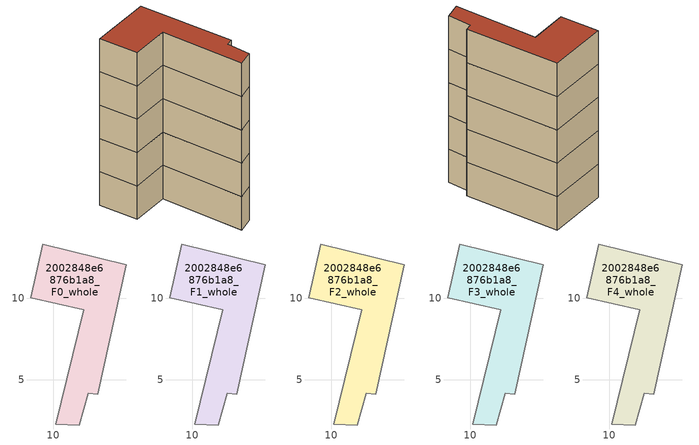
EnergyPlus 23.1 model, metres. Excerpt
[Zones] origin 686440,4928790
2002848e6876b1a8_F0_whole
 floor ground (EU_floor_Construction): 14.5,12.05 12.74,4.12 12.16,4.17 11.59,2.23 10.17,2.27 11.87,9.29 8.62,10.05 9.36,13.34 z0
 wall adiabatic (EU_wall_Construction): 14.5,12.05 9.36,13.34 8.62,10.05 11.87,9.29 10.17,2.27 11.59,2.23 12.16,4.17 12.74,4.12 14.5,12.05 z0:3
2002848e6876b1a8_F1_whole
 floor to 2002848e6876b1a8_F0_whole (EU_floor_Construction): 14.5,12.05 12.74,4.12 12.16,4.17 11.59,2.23 10.17,2.27 11.87,9.29 8.62,10.05 9.36,13.34 z3
 wall adiabatic (EU_wall_Construction): 14.5,12.05 9.36,13.34 8.62,10.05 11.87,9.29 10.17,2.27 11.59,2.23 12.16,4.17 12.74,4.12 14.5,12.05 z3:6
2002848e6876b1a8_F2_whole
 floor to 2002848e6876b1a8_F1_whole (EU_floor_Construction): 14.5,12.05 12.74,4.12 12.16,4.17 11.59,2.23 10.17,2.27 11.87,9.29 8.62,10.05 9.36,13.34 z6
 wall adiabatic (EU_wall_Construction): 14.5,12.05 9.36,13.34 8.62,10.05 11.87,9.29 10.17,2.27 11.59,2.23 12.16,4.17 12.74,4.12 14.5,12.05 z6:9
2002848e6876b1a8_F3_whole
 floor to 2002848e6876b1a8_F2_whole (EU_floor_Construction): 14.5,12.05 12.74,4.12 12.16,4.17 11.59,2.23 10.17,2.27 11.87,9.29 8.62,10.05 9.36,13.34 z9
 wall adiabatic (EU_wall_Construction): 14.5,12.05 9.36,13.34 8.62,10.05 11.87,9.29 10.17,2.27 11.59,2.23 12.16,4.17 12.74,4.12 14.5,12.05 z9:12
2002848e6876b1a8_F4_whole
 floor to 2002848e6876b1a8_F3_whole (EU_floor_Construction): 14.5,12.05 12.74,4.12 12.16,4.17 11.59,2.23 10.17,2.27 11.87,9.29 8.62,10.05 9.36,13.34 z12
 wall adiabatic (EU_wall_Construction): 14.5,12.05 9.36,13.34 8.62,10.05 11.87,9.29 10.17,2.27 11.59,2.23 12.16,4.17 12.74,4.12 14.5,12.05 z12:15
 roof outside (EU_roof_Construction): 12.74,4.12 14.5,12.05 9.36,13.34 8.62,10.05 11.87,9.29 10.17,2.27 11.59,2.23 12.16,4.17 z15
[Building]
EU S2 Campaign: North Axis=0; Terrain=City; Solar Distribution=FullExterior
[Site:Location]
Bologna: Latitude=44.5; Longitude=11.25; Time Zone=1; Elevation=37
[SizingPeriod:WeatherFileDays]
AnnualSizingPeriod: Begin Month=1; Begin Day of Month=1; End Month=12; End Day of Month=31; Day of Week for Start Day=Monday; Use Weather File Daylight Saving Period=No; Use Weather File Rain and Snow Indicators=No
[MATERIAL]
EU_InternalMass_Material: Roughness=MediumRough; Thickness=0.1; Conductivity=1; Density=1800; Specific Heat=900; Thermal Absorptance=0.9; Solar Absorptance=0.7; Visible Absorptance=0.7
[MATERIAL:NOMASS] Roughness=MediumRough; Thermal Absorptance=0.9; Solar Absorptance=0.7; Visible Absorptance=0.7
Name | Thermal Resistance
EU_wall_NoMass | 0.905828
EU_roof_NoMass | 0.37593
EU_floor_NoMass | 0.67114
[CONSTRUCTION]
EU_wall_Construction: EU_wall_NoMass
EU_roof_Construction: EU_roof_NoMass
EU_floor_Construction: EU_floor_NoMass
EU_InternalMass_Construction: EU_InternalMass_Material
[ZONE] Type=1; Multiplier=1; Ceiling Height=autocalculate; Floor Area=autocalculate; Part of Total Floor Area=Yes
Name | Volume
2002848e6876b1a8_F0_whole | 91.9468
2002848e6876b1a8_F1_whole; 2002848e6876b1a8_F2_whole; 2002848e6876b1a8_F3_whole; 2002848e6876b1a8_F4_whole | 91.9482
[INTERNALMASS] Construction=EU_InternalMass_Construction; Surface Area=30.6489
Name | Zone or ZoneList
2002848e6876b1a8_F0_whole_EU_InternalMass | 2002848e6876b1a8_F0_whole
2002848e6876b1a8_F1_whole_EU_InternalMass | 2002848e6876b1a8_F1_whole
2002848e6876b1a8_F2_whole_EU_InternalMass | 2002848e6876b1a8_F2_whole
2002848e6876b1a8_F3_whole_EU_InternalMass | 2002848e6876b1a8_F3_whole
2002848e6876b1a8_F4_whole_EU_InternalMass | 2002848e6876b1a8_F4_whole
[OTHEREQUIPMENT] Fuel Type=Electricity; Design Level Calculation Method=Watts/Area; Power per Zone Floor Area=1; Fraction Latent=0; Fraction Radiant=0; Fraction Lost=0; Carbon Dioxide Generation Rate=0; EndUse Subcategory=EU_Step8_InternalGains
Name | Zone or ZoneList or Space or SpaceList | Schedule
EU_Step8_InternalGain_2002848e6876b1a8_F0_whole_f000 | 2002848e6876b1a8_F0_whole | EU_Step8_GainSchedule_2002848e6876b1a8_F0_whole_f000
EU_Step8_InternalGain_2002848e6876b1a8_F1_whole_f000 | 2002848e6876b1a8_F1_whole | EU_Step8_GainSchedule_2002848e6876b1a8_F1_whole_f000
EU_Step8_InternalGain_2002848e6876b1a8_F2_whole_f000 | 2002848e6876b1a8_F2_whole | EU_Step8_GainSchedule_2002848e6876b1a8_F2_whole_f000
EU_Step8_InternalGain_2002848e6876b1a8_F3_whole_f000 | 2002848e6876b1a8_F3_whole | EU_Step8_GainSchedule_2002848e6876b1a8_F3_whole_f000
EU_Step8_InternalGain_2002848e6876b1a8_F4_whole_f000 | 2002848e6876b1a8_F4_whole | EU_Step8_GainSchedule_2002848e6876b1a8_F4_whole_f000
[ZONEVENTILATION:DESIGNFLOWRATE] Schedule=EU_AlwaysOn; Design Flow Rate Calculation Method=AirChanges/Hour; Air Changes per Hour=0.73129; Ventilation Type=Natural; Fan Pressure Rise=0; Fan Total Efficiency=1; Constant Term Coefficient=1; Temperature Term Coefficient=0; Velocity Term Coefficient=0; Velocity Squared Term Coefficient=0; Minimum Indoor Temperature=-100; Maximum Indoor Temperature=100; Delta Temperature=-100; Minimum Outdoor Temperature=-100; Maximum Outdoor Temperature=100; Maximum Wind Speed=40
Name | Zone or ZoneList or Space or SpaceList
EU_ConstantAir_2002848e6876b1a8_F0_whole | 2002848e6876b1a8_F0_whole
EU_ConstantAir_2002848e6876b1a8_F1_whole | 2002848e6876b1a8_F1_whole
EU_ConstantAir_2002848e6876b1a8_F2_whole | 2002848e6876b1a8_F2_whole
EU_ConstantAir_2002848e6876b1a8_F3_whole | 2002848e6876b1a8_F3_whole
EU_ConstantAir_2002848e6876b1a8_F4_whole | 2002848e6876b1a8_F4_whole
[HVACTEMPLATE:THERMOSTAT] Constant Heating Setpoint=20; Constant Cooling Setpoint=50
EU_HeatOnly_2002848e6876b1a8_F0_whole; EU_HeatOnly_2002848e6876b1a8_F1_whole; EU_HeatOnly_2002848e6876b1a8_F2_whole; EU_HeatOnly_2002848e6876b1a8_F3_whole; EU_HeatOnly_2002848e6876b1a8_F4_whole
[HVACTEMPLATE:ZONE:IDEALLOADSAIRSYSTEM] System Availability Schedule=EU_AlwaysOn; Maximum Heating Supply Air Temperature=50; Minimum Cooling Supply Air Temperature=13; Maximum Heating Supply Air Humidity Ratio=0.0156; Minimum Cooling Supply Air Humidity Ratio=0.0077; Heating Limit=NoLimit; Cooling Limit=NoLimit; Heating Availability Schedule=EU_AlwaysOn; Cooling Availability Schedule=EU_CoolingOff; Dehumidification Control Type=ConstantSensibleHeatRatio; Cooling Sensible Heat Ratio=0.7; Dehumidification Setpoint=60; Humidification Control Type=None; Humidification Setpoint=30; Outdoor Air Method=None; Outdoor Air Flow Rate per Person=0.00944; Outdoor Air Flow Rate per Zone Floor Area=0; Outdoor Air Flow Rate per Zone=0; Demand Controlled Ventilation Type=None; Outdoor Air Economizer Type=NoEconomizer; Heat Recovery Type=None; Sensible Heat Recovery Effectiveness=0.7; Latent Heat Recovery Effectiveness=0.65
Name | Template Thermostat
2002848e6876b1a8_F0_whole | EU_HeatOnly_2002848e6876b1a8_F0_whole
2002848e6876b1a8_F1_whole | EU_HeatOnly_2002848e6876b1a8_F1_whole
2002848e6876b1a8_F2_whole | EU_HeatOnly_2002848e6876b1a8_F2_whole
2002848e6876b1a8_F3_whole | EU_HeatOnly_2002848e6876b1a8_F3_whole
2002848e6876b1a8_F4_whole | EU_HeatOnly_2002848e6876b1a8_F4_whole
[SIZING:ZONE] Zone Cooling Design Supply Air Temperature Input Method=SupplyAirTemperature; Zone Cooling Design Supply Air Temperature=13; Zone Heating Design Supply Air Temperature Input Method=SupplyAirTemperature; Zone Heating Design Supply Air Temperature=50; Zone Cooling Design Supply Air Humidity Ratio=0.008; Zone Heating Design Supply Air Humidity Ratio=0.008; Cooling Design Air Flow Method=DesignDay; Cooling Design Air Flow Rate=0; Cooling Minimum Air Flow per Zone Floor Area=0.000762; Cooling Minimum Air Flow=0; Cooling Minimum Air Flow Fraction=0.2; Heating Design Air Flow Method=DesignDay; Heating Design Air Flow Rate=0; Heating Maximum Air Flow per Zone Floor Area=0.002032; Heating Maximum Air Flow=0.141576; Heating Maximum Air Flow Fraction=0.3; Account for Dedicated Outdoor Air System=No; Dedicated Outdoor Air System Control Strategy=NeutralSupplyAir; Dedicated Outdoor Air Low Setpoint Temperature for Design=autosize; Dedicated Outdoor Air High Setpoint Temperature for Design=autosize; Zone Load Sizing Method=Sensible Load Only No Latent Load; Zone Latent Cooling Design Supply Air Humidity Ratio Input Method=HumidityRatioDifference; Zone Cooling Design Supply Air Humidity Ratio Difference=0.005; Zone Latent Heating Design Supply Air Humidity Ratio Input Method=HumidityRatioDifference; Zone Humidification Design Supply Air Humidity Ratio Difference=0.005
2002848e6876b1a8_F0_whole; 2002848e6876b1a8_F1_whole; 2002848e6876b1a8_F2_whole; 2002848e6876b1a8_F3_whole; 2002848e6876b1a8_F4_whole
[SCHEDULE:CONSTANT]
Name | Hourly Value
EU_AlwaysOn | 1
EU_CoolingOff | 0
[SCHEDULE:FILE] Column Number=1; Rows to Skip at Top=0; Number of Hours of Data=8760; Column Separator=Comma; Interpolate to Timestep=No; Minutes per Item=60; Adjust Schedule for Daylight Savings=Yes
Name | File
EU_Step8_GainSchedule_2002848e6876b1a8_F0_whole_f000 | ../../schedules/2002848e6876b1a8/2002848e6876b1a8_F0_whole_f000_gain.csv
EU_Step8_GainSchedule_2002848e6876b1a8_F1_whole_f000 | ../../schedules/2002848e6876b1a8/2002848e6876b1a8_F1_whole_f000_gain.csv
EU_Step8_GainSchedule_2002848e6876b1a8_F2_whole_f000 | ../../schedules/2002848e6876b1a8/2002848e6876b1a8_F2_whole_f000_gain.csv
EU_Step8_GainSchedule_2002848e6876b1a8_F3_whole_f000 | ../../schedules/2002848e6876b1a8/2002848e6876b1a8_F3_whole_f000_gain.csv
EU_Step8_GainSchedule_2002848e6876b1a8_F4_whole_f000 | ../../schedules/2002848e6876b1a8/2002848e6876b1a8_F4_whole_f000_gain.csv
